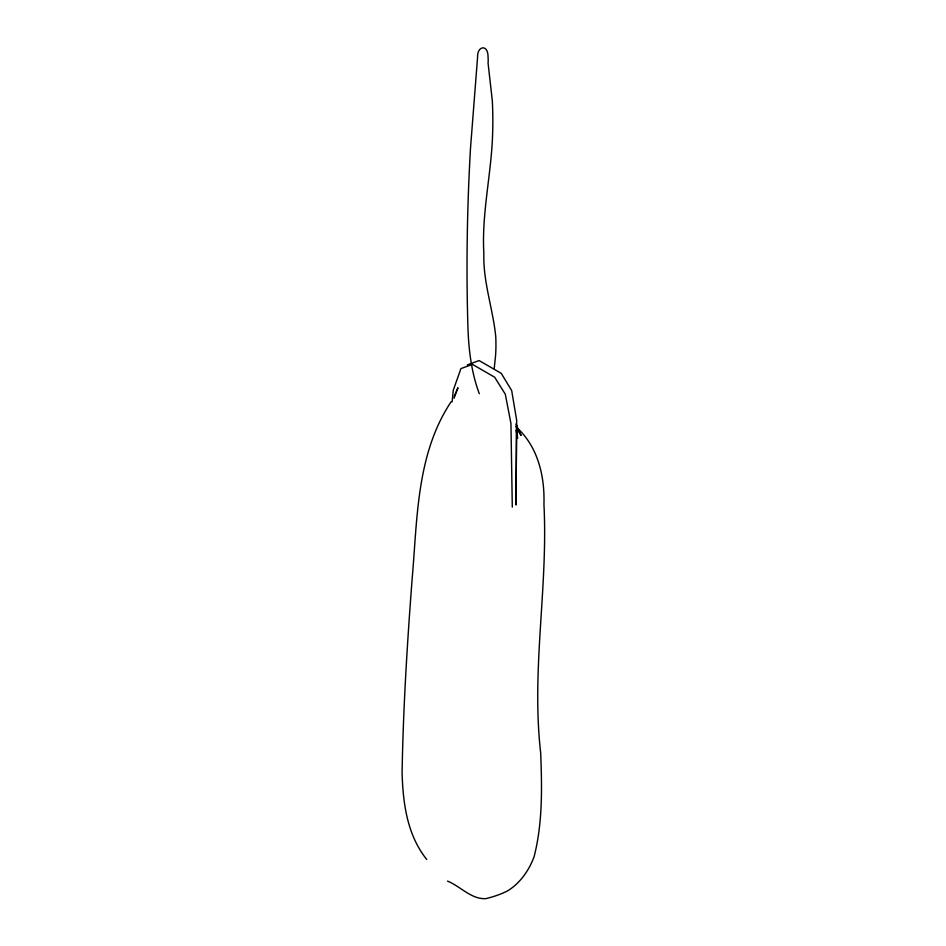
<?xml version="1.0" encoding="UTF-8"?>
<svg xmlns="http://www.w3.org/2000/svg" width="946" height="946" viewBox="0 0 946 946"><rect width="100%" height="100%" fill="white"/><g stroke="black" fill="none" stroke-linecap="round" stroke-linejoin="round"><path stroke-width="1.42" d="M512.294 507.127L510.946 423.536L505.306 394.21L494.64 377.194L472.456 364.387L460.939 368.597L453.276 390.237L452.117 401.849M494.238 368.278L495.598 355.176A164.237 94.825 -60 0 0 495.704 336.09C492.831 308.431 483.016 281.731 483.844 253.552C481.68 215.877 490.229 178.877 492.298 141.451A416.11 240.249 -60 0 0 492.298 100.536L488.077 63.24A40.146 23.177 -60 0 0 488.03 56.748C488.112 43.93 477.139 45.786 477.588 57.067L470.458 148.747A2124.054 1226.323 -60 0 0 467.951 328.073C468.731 350.304 471.486 372.783 479.303 393.737M454.033 398.278L457.959 387.754L454.257 396.291M451.124 401.743C416.323 453.95 417.411 518.857 412.149 578.834C407.218 643.528 403.173 708.353 402.085 773.237C403.043 803.45 407.158 835.07 426.741 859.476M467.3 364.931L479.078 360.556L501.262 373.363L511.668 390.544L516.67 420.237L515.996 505.034L516.575 424.979L517.557 438.412L516.09 430.111M447.505 881.104C460.324 886.177 471.132 899.457 485.806 898.653C493.292 896.867 500.659 894.36 507.553 890.907C520.182 883.138 529.086 870.355 534.135 856.591C542.756 822.795 541.999 787.439 540.674 752.827C531.155 669.981 548.195 587.253 543.938 504.265C544.837 475.98 537.86 446.157 515.866 426.705M518.03 430.69L521.116 435.408L515.866 424.045"/></g></svg>
